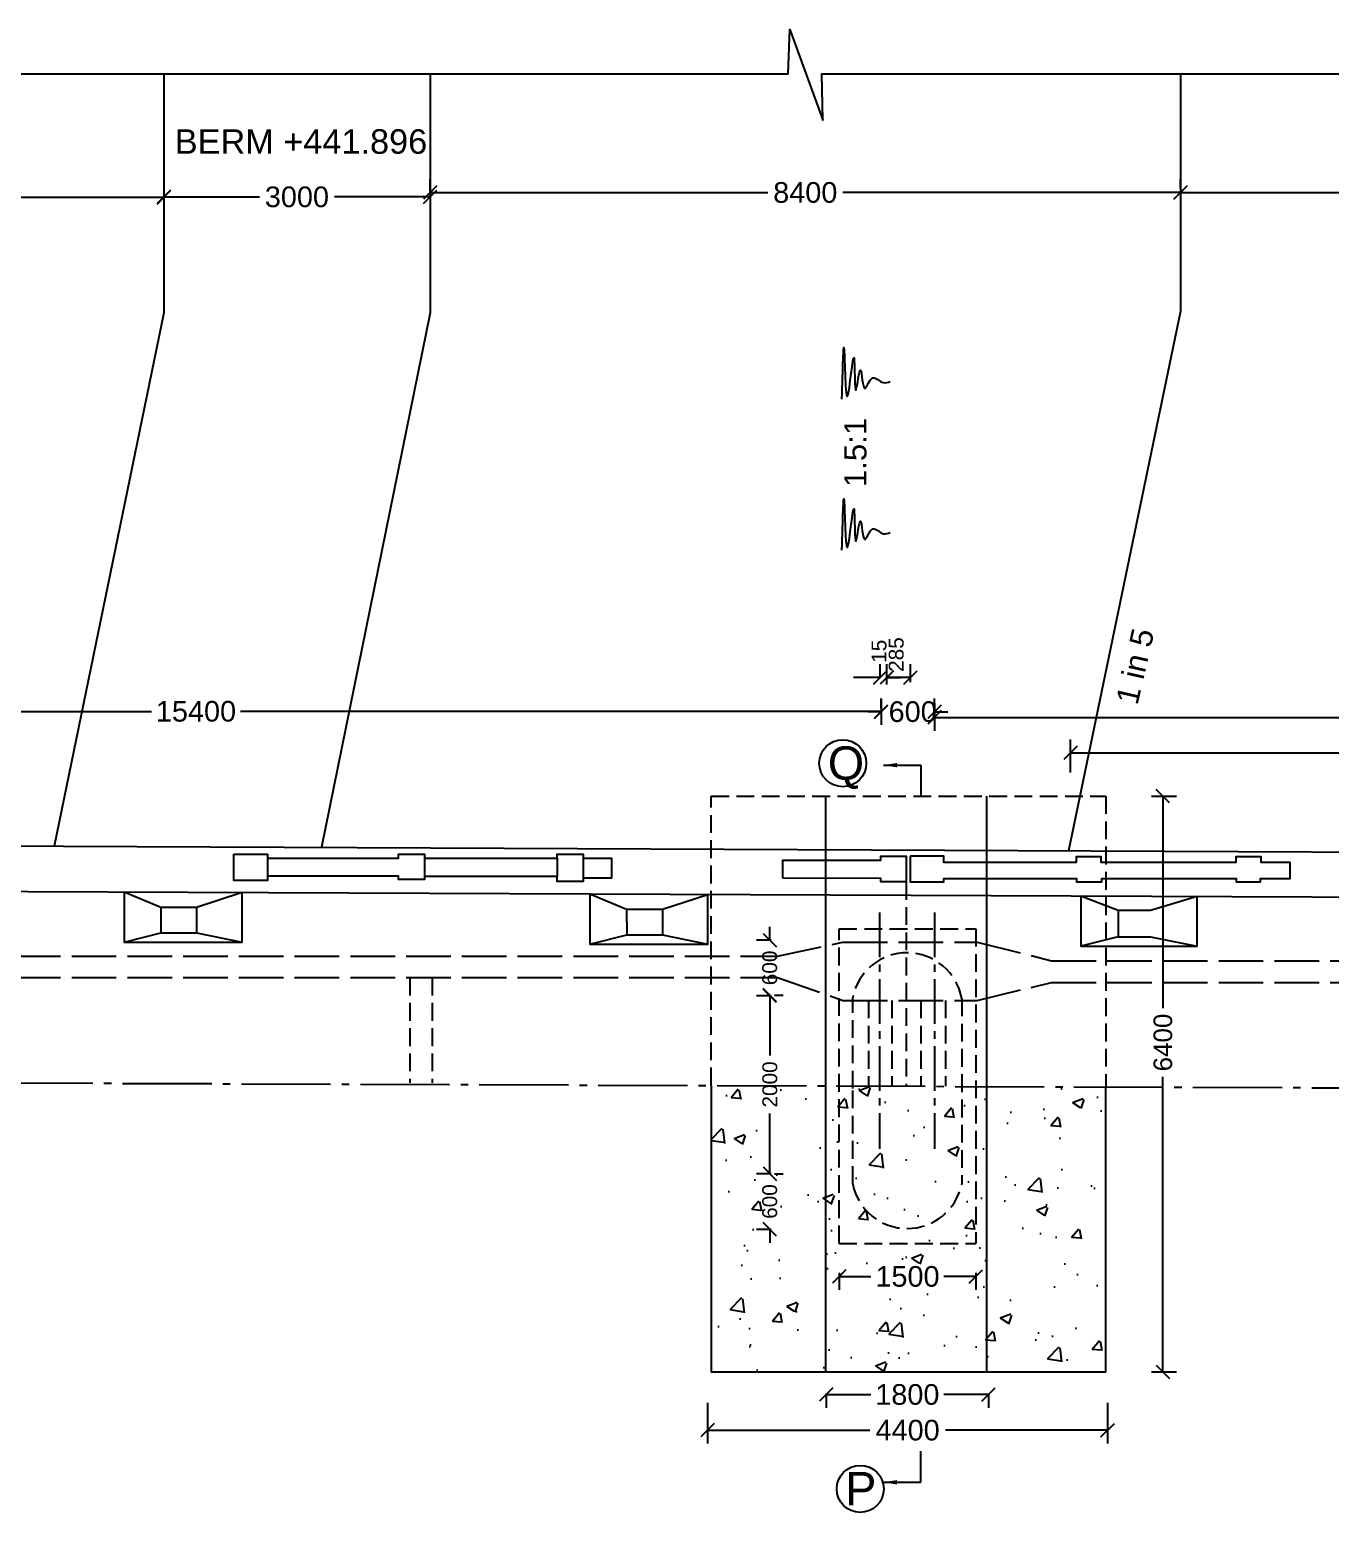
# Model space of a CAD drawing. Header units: inches. Extents: x 19201.6 to 19297.2, y 19008.4 to 19074.4.
# Drawn here: x 19219.03 to 19236.53, y 19023.27 to 19043.22 of the extents above; entities that cross this region are included whole.
import ezdxf

# ---------------------------------------------------------------- set-up
doc = ezdxf.new("R2010")
doc.units = ezdxf.units.IN
doc.header["$MEASUREMENT"] = 0
doc.linetypes.add('ACAD_ISO02W100', pattern=[15, 12, -3])
doc.linetypes.add('ACAD_ISO04W100', pattern=[30, 24, -3, 0, -3])
for name, color, linetype in [('DIMENSION', 255, 'Continuous'), ('DRAWING', 2, 'Continuous'), ('HATCH', 255, 'Continuous'), ('TEXT', 255, 'Continuous')]:
    doc.layers.add(name, color=color, linetype=linetype)
doc.styles.get("Standard").update_dxf_attribs({"font": 'arial.ttf'})
doc.dimstyles.get("Standard").update_dxf_attribs({"dimtxt": 0.25, "dimasz": 0.18, "dimexe": 0.18, "dimexo": 0.0625, "dimgap": 0.09, "dimtad": 0, "dimtih": 1, "dimtoh": 1, "dimdec": 4, "dimzin": 0, "dimdsep": 46, "dimtxsty": 'Standard', "dimblk": 'OBLIQUE', "dimcen": 0.09, "dimadec": 0, "dimazin": 0, "dimtfac": 1, "dimtdec": 4, "dimtofl": 0, "dimtmove": 0, "dimatfit": 3, "dimfxl": 1, "dimtolj": 1, "dimtzin": 0, "dimarcsym": 0})

# ---------------------------------------------------------------- blocks, each defined once
blk = doc.blocks.new('_Oblique')
at = {"color": 0, "linetype": 'ByBlock', "lineweight": -2}
blk.add_line((-0.5, -0.5), (0.5, 0.5), dxfattribs=at)
blk = doc.blocks.new('*D27')
at = {"layer": 'Defpoints', "color": 0, "transparency": 16777216}
for p in [(19212.046, 19034.278), (19230.484, 19034.278), (19230.484, 19034.046)]:
    blk.add_point(p, dxfattribs=at)
at = {"layer": 'DIMENSION', "color": 0, "lineweight": -2, "transparency": 16777216}
for p, q in [((19212.046, 19034.215), (19212.046, 19033.866)), ((19230.484, 19034.215), (19230.484, 19033.866)), ((19212.046, 19034.046), (19220.666, 19034.046)), ((19230.484, 19034.046), (19221.864, 19034.046))]:
    blk.add_line(p, q, dxfattribs=at)
at = {"layer": 'DIMENSION', "color": 0, "lineweight": -2, "transparency": 16777216, "xscale": 0.18, "yscale": 0.18, "zscale": 0.18, "rotation": 180}
blk.add_blockref('_Oblique', (19212.046, 19034.046), dxfattribs=at)
at = {"layer": 'DIMENSION', "color": 0, "lineweight": -2, "transparency": 16777216, "xscale": 0.18, "yscale": 0.18, "zscale": 0.18}
blk.add_blockref('_Oblique', (19230.484, 19034.046), dxfattribs=at)
at = {"layer": 'DIMENSION', "color": 0, "transparency": 16777216, "insert": (19221.265, 19034.046), "char_height": 0.2778, "attachment_point": 5}
blk.add_mtext('\\A1;15400', dxfattribs=at)
blk = doc.blocks.new('*D28')
at = {"layer": 'Defpoints', "color": 0, "transparency": 16777216}
for p in [(19230.484, 19034.023), (19231.202, 19034.041), (19231.202, 19034.023)]:
    blk.add_point(p, dxfattribs=at)
at = {"layer": 'DIMENSION', "color": 0, "lineweight": -2, "transparency": 16777216}
for p, q in [((19230.484, 19034.085), (19230.484, 19034.221)), ((19231.202, 19034.085), (19231.202, 19034.221)), ((19230.484, 19034.041), (19230.304, 19034.041)), ((19231.202, 19034.041), (19231.382, 19034.041))]:
    blk.add_line(p, q, dxfattribs=at)
at = {"layer": 'DIMENSION', "color": 0, "lineweight": -2, "transparency": 16777216, "xscale": 0.18, "yscale": 0.18, "zscale": 0.18}
blk.add_blockref('_Oblique', (19230.484, 19034.041), dxfattribs=at)
at = {"layer": 'DIMENSION', "color": 0, "lineweight": -2, "transparency": 16777216, "xscale": 0.18, "yscale": 0.18, "zscale": 0.18, "rotation": 180}
blk.add_blockref('_Oblique', (19231.202, 19034.041), dxfattribs=at)
at = {"layer": 'DIMENSION', "color": 0, "transparency": 16777216, "insert": (19230.907, 19034.041), "char_height": 0.2778, "attachment_point": 5}
blk.add_mtext('\\A1;600', dxfattribs=at)
blk = doc.blocks.new('*D29')
at = {"layer": 'Defpoints', "color": 0, "transparency": 16777216}
for p in [(19231.202, 19034.221), (19249.707, 19034.221), (19249.707, 19033.966)]:
    blk.add_point(p, dxfattribs=at)
at = {"layer": 'DIMENSION', "color": 0, "lineweight": -2, "transparency": 16777216}
for p, q in [((19231.202, 19034.158), (19231.202, 19033.786)), ((19249.707, 19034.158), (19249.707, 19033.786)), ((19231.202, 19033.966), (19239.855, 19033.966)), ((19249.707, 19033.966), (19241.054, 19033.966))]:
    blk.add_line(p, q, dxfattribs=at)
at = {"layer": 'DIMENSION', "color": 0, "lineweight": -2, "transparency": 16777216, "xscale": 0.18, "yscale": 0.18, "zscale": 0.18, "rotation": 180}
blk.add_blockref('_Oblique', (19231.202, 19033.966), dxfattribs=at)
at = {"layer": 'DIMENSION', "color": 0, "lineweight": -2, "transparency": 16777216, "xscale": 0.18, "yscale": 0.18, "zscale": 0.18}
blk.add_blockref('_Oblique', (19249.707, 19033.966), dxfattribs=at)
at = {"layer": 'DIMENSION', "color": 0, "transparency": 16777216, "insert": (19240.454, 19033.966), "char_height": 0.2778, "attachment_point": 5}
blk.add_mtext('\\A1;15400', dxfattribs=at)
blk = doc.blocks.new('*D30')
at = {"layer": 'Defpoints', "color": 0, "transparency": 16777216}
for p in [(19247.895, 19033.489), (19233.03, 19033.162), (19247.895, 19033.162)]:
    blk.add_point(p, dxfattribs=at)
at = {"layer": 'DIMENSION', "color": 0, "lineweight": -2, "transparency": 16777216}
for p, q in [((19233.03, 19033.224), (19233.03, 19033.669)), ((19247.895, 19033.224), (19247.895, 19033.669)), ((19233.03, 19033.489), (19239.863, 19033.489)), ((19247.895, 19033.489), (19241.061, 19033.489))]:
    blk.add_line(p, q, dxfattribs=at)
at = {"layer": 'DIMENSION', "color": 0, "lineweight": -2, "transparency": 16777216, "xscale": 0.18, "yscale": 0.18, "zscale": 0.18, "rotation": 180}
blk.add_blockref('_Oblique', (19233.03, 19033.489), dxfattribs=at)
at = {"layer": 'DIMENSION', "color": 0, "lineweight": -2, "transparency": 16777216, "xscale": 0.18, "yscale": 0.18, "zscale": 0.18}
blk.add_blockref('_Oblique', (19247.895, 19033.489), dxfattribs=at)
at = {"layer": 'DIMENSION', "color": 0, "transparency": 16777216, "insert": (19240.462, 19033.489), "char_height": 0.2778, "attachment_point": 5}
blk.add_mtext('\\A1;12400', dxfattribs=at)
blk = doc.blocks.new('*D31')
at = {"layer": 'Defpoints', "color": 0, "transparency": 16777216}
for p in [(19228.148, 19024.803), (19233.53, 19024.803), (19233.53, 19024.372)]:
    blk.add_point(p, dxfattribs=at)
at = {"layer": 'DIMENSION', "color": 0, "lineweight": -2, "transparency": 16777216}
for p, q in [((19228.148, 19024.74), (19228.148, 19024.192)), ((19233.53, 19024.74), (19233.53, 19024.192)), ((19228.148, 19024.372), (19230.329, 19024.372)), ((19233.53, 19024.372), (19231.349, 19024.372))]:
    blk.add_line(p, q, dxfattribs=at)
at = {"layer": 'DIMENSION', "color": 0, "lineweight": -2, "transparency": 16777216, "xscale": 0.18, "yscale": 0.18, "zscale": 0.18, "rotation": 180}
blk.add_blockref('_Oblique', (19228.148, 19024.372), dxfattribs=at)
at = {"layer": 'DIMENSION', "color": 0, "lineweight": -2, "transparency": 16777216, "xscale": 0.18, "yscale": 0.18, "zscale": 0.18}
blk.add_blockref('_Oblique', (19233.53, 19024.372), dxfattribs=at)
at = {"layer": 'DIMENSION', "color": 0, "transparency": 16777216, "insert": (19230.839, 19024.372), "char_height": 0.2778, "attachment_point": 5}
blk.add_mtext('\\A1;4400', dxfattribs=at)
blk = doc.blocks.new('*D32')
at = {"layer": 'Defpoints', "color": 0, "transparency": 16777216}
for p in [(19229.743, 19024.93), (19231.928, 19024.93), (19231.928, 19024.852)]:
    blk.add_point(p, dxfattribs=at)
at = {"layer": 'DIMENSION', "color": 0, "lineweight": -2, "transparency": 16777216}
for p, q in [((19229.743, 19024.867), (19229.743, 19024.672)), ((19229.743, 19024.852), (19230.344, 19024.852)), ((19231.928, 19024.852), (19231.327, 19024.852)), ((19231.928, 19024.867), (19231.928, 19024.672))]:
    blk.add_line(p, q, dxfattribs=at)
at = {"layer": 'DIMENSION', "color": 0, "lineweight": -2, "transparency": 16777216, "xscale": 0.18, "yscale": 0.18, "zscale": 0.18, "rotation": 180}
blk.add_blockref('_Oblique', (19229.743, 19024.852), dxfattribs=at)
at = {"layer": 'DIMENSION', "color": 0, "lineweight": -2, "transparency": 16777216, "xscale": 0.18, "yscale": 0.18, "zscale": 0.18}
blk.add_blockref('_Oblique', (19231.928, 19024.852), dxfattribs=at)
at = {"layer": 'DIMENSION', "color": 0, "transparency": 16777216, "insert": (19230.835, 19024.852), "char_height": 0.2778, "attachment_point": 5}
blk.add_mtext('\\A1;1800', dxfattribs=at)
blk = doc.blocks.new('*D33')
at = {"layer": 'Defpoints', "color": 0, "transparency": 16777216}
for p in [(19229.917, 19026.554), (19231.757, 19026.554), (19231.757, 19026.441)]:
    blk.add_point(p, dxfattribs=at)
at = {"layer": 'DIMENSION', "color": 0, "lineweight": -2, "transparency": 16777216}
for p, q in [((19229.917, 19026.492), (19229.917, 19026.261)), ((19229.917, 19026.441), (19230.346, 19026.441)), ((19231.757, 19026.441), (19231.328, 19026.441)), ((19231.757, 19026.492), (19231.757, 19026.261))]:
    blk.add_line(p, q, dxfattribs=at)
at = {"layer": 'DIMENSION', "color": 0, "lineweight": -2, "transparency": 16777216, "xscale": 0.18, "yscale": 0.18, "zscale": 0.18, "rotation": 180}
blk.add_blockref('_Oblique', (19229.917, 19026.441), dxfattribs=at)
at = {"layer": 'DIMENSION', "color": 0, "lineweight": -2, "transparency": 16777216, "xscale": 0.18, "yscale": 0.18, "zscale": 0.18}
blk.add_blockref('_Oblique', (19231.757, 19026.441), dxfattribs=at)
at = {"layer": 'DIMENSION', "color": 0, "transparency": 16777216, "insert": (19230.837, 19026.441), "char_height": 0.2778, "attachment_point": 5}
blk.add_mtext('\\A1;1500', dxfattribs=at)
blk = doc.blocks.new('*D34')
at = {"layer": 'Defpoints', "color": 0, "transparency": 16777216}
for p in [(19234.059, 19032.906), (19234.059, 19025.157), (19234.274, 19025.157)]:
    blk.add_point(p, dxfattribs=at)
at = {"layer": 'DIMENSION', "color": 0, "lineweight": -2, "transparency": 16777216}
for p, q in [((19234.122, 19032.906), (19234.454, 19032.906)), ((19234.274, 19032.906), (19234.274, 19030.054)), ((19234.274, 19025.157), (19234.274, 19029.127)), ((19234.122, 19025.157), (19234.454, 19025.157))]:
    blk.add_line(p, q, dxfattribs=at)
at = {"layer": 'DIMENSION', "color": 0, "lineweight": -2, "transparency": 16777216, "xscale": 0.18, "yscale": 0.18, "zscale": 0.18}
for p, rotation in [((19234.274, 19032.906), 90), ((19234.274, 19025.157), 270)]:
    blk.add_blockref('_Oblique', p, dxfattribs=dict(at, rotation=rotation))
at = {"layer": 'DIMENSION', "color": 0, "transparency": 16777216, "insert": (19234.274, 19029.59), "char_height": 0.25, "attachment_point": 5, "rotation": 90}
blk.add_mtext('\\A1;6400', dxfattribs=at)
blk = doc.blocks.new('*D35')
at = {"layer": 'Defpoints', "color": 0, "transparency": 16777216}
for p in [(19229.063, 19030.969), (19228.984, 19030.22), (19229.063, 19030.22)]:
    blk.add_point(p, dxfattribs=at)
at = {"layer": 'DIMENSION', "color": 0, "lineweight": -2, "transparency": 16777216}
for p, q in [((19228.984, 19030.969), (19228.984, 19031.149)), ((19229.001, 19030.969), (19228.804, 19030.969)), ((19229.001, 19030.22), (19228.804, 19030.22)), ((19228.984, 19030.22), (19228.984, 19030.04))]:
    blk.add_line(p, q, dxfattribs=at)
at = {"layer": 'DIMENSION', "color": 0, "lineweight": -2, "transparency": 16777216, "xscale": 0.18, "yscale": 0.18, "zscale": 0.18}
for p, rotation in [((19228.984, 19030.969), 270), ((19228.984, 19030.22), 90)]:
    blk.add_blockref('_Oblique', p, dxfattribs=dict(at, rotation=rotation))
at = {"layer": 'DIMENSION', "color": 0, "transparency": 16777216, "insert": (19228.984, 19030.594), "char_height": 0.2, "attachment_point": 5, "rotation": 90}
blk.add_mtext('\\A1;600', dxfattribs=at)
blk = doc.blocks.new('*D36')
at = {"layer": 'Defpoints', "color": 0, "transparency": 16777216}
for p in [(19228.984, 19030.227), (19228.984, 19027.825), (19228.986, 19027.825)]:
    blk.add_point(p, dxfattribs=at)
at = {"layer": 'DIMENSION', "color": 0, "lineweight": -2, "transparency": 16777216}
for p, q in [((19228.986, 19030.227), (19228.986, 19029.416)), ((19229.046, 19030.227), (19229.166, 19030.227)), ((19228.986, 19027.825), (19228.986, 19028.636)), ((19229.046, 19027.825), (19229.166, 19027.825))]:
    blk.add_line(p, q, dxfattribs=at)
at = {"layer": 'DIMENSION', "color": 0, "lineweight": -2, "transparency": 16777216, "xscale": 0.18, "yscale": 0.18, "zscale": 0.18}
for p, rotation in [((19228.986, 19030.227), 90), ((19228.986, 19027.825), 270)]:
    blk.add_blockref('_Oblique', p, dxfattribs=dict(at, rotation=rotation))
at = {"layer": 'DIMENSION', "color": 0, "transparency": 16777216, "insert": (19228.986, 19029.026), "char_height": 0.2, "attachment_point": 5, "rotation": 90}
blk.add_mtext('\\A1;2000', dxfattribs=at)
blk = doc.blocks.new('*D37')
at = {"layer": 'Defpoints', "color": 0, "transparency": 16777216}
for p in [(19229.063, 19027.825), (19228.984, 19027.076), (19229.063, 19027.076)]:
    blk.add_point(p, dxfattribs=at)
at = {"layer": 'DIMENSION', "color": 0, "lineweight": -2, "transparency": 16777216}
for p, q in [((19228.984, 19027.825), (19228.984, 19028.005)), ((19229.001, 19027.825), (19228.804, 19027.825)), ((19229.001, 19027.076), (19228.804, 19027.076)), ((19228.984, 19027.076), (19228.984, 19026.896))]:
    blk.add_line(p, q, dxfattribs=at)
at = {"layer": 'DIMENSION', "color": 0, "lineweight": -2, "transparency": 16777216, "xscale": 0.18, "yscale": 0.18, "zscale": 0.18}
for p, rotation in [((19228.984, 19027.825), 270), ((19228.984, 19027.076), 90)]:
    blk.add_blockref('_Oblique', p, dxfattribs=dict(at, rotation=rotation))
at = {"layer": 'DIMENSION', "color": 0, "transparency": 16777216, "insert": (19228.984, 19027.45), "char_height": 0.2, "attachment_point": 5, "rotation": 90}
blk.add_mtext('\\A1;600', dxfattribs=at)
blk = doc.blocks.new('*D57')
at = {"layer": 'Defpoints', "color": 0, "transparency": 16777216}
for p in [(19208.557, 19041.319), (19220.831, 19041.319), (19220.831, 19040.964)]:
    blk.add_point(p, dxfattribs=at)
at = {"layer": 'DIMENSION', "color": 0, "lineweight": -2, "transparency": 16777216}
for p, q in [((19208.557, 19041.257), (19208.557, 19040.784)), ((19220.831, 19041.257), (19220.831, 19040.784)), ((19208.557, 19040.964), (19214.094, 19040.964)), ((19220.831, 19040.964), (19215.294, 19040.964))]:
    blk.add_line(p, q, dxfattribs=at)
at = {"layer": 'DIMENSION', "color": 0, "lineweight": -2, "transparency": 16777216, "xscale": 0.18, "yscale": 0.18, "zscale": 0.18, "rotation": 180}
blk.add_blockref('_Oblique', (19208.557, 19040.964), dxfattribs=at)
at = {"layer": 'DIMENSION', "color": 0, "lineweight": -2, "transparency": 16777216, "xscale": 0.18, "yscale": 0.18, "zscale": 0.18}
blk.add_blockref('_Oblique', (19220.831, 19040.964), dxfattribs=at)
at = {"layer": 'DIMENSION', "color": 0, "transparency": 16777216, "insert": (19214.694, 19040.964), "char_height": 0.2778, "attachment_point": 5}
blk.add_mtext('\\A1;10233', dxfattribs=at)
blk = doc.blocks.new('*D58')
at = {"layer": 'Defpoints', "color": 0, "transparency": 16777216}
for p in [(19220.831, 19041.182), (19224.415, 19041.182), (19224.415, 19040.969)]:
    blk.add_point(p, dxfattribs=at)
at = {"layer": 'DIMENSION', "color": 0, "lineweight": -2, "transparency": 16777216}
for p, q in [((19220.831, 19041.12), (19220.831, 19040.789)), ((19224.415, 19041.12), (19224.415, 19040.789)), ((19220.831, 19040.969), (19222.119, 19040.969)), ((19224.415, 19040.969), (19223.127, 19040.969))]:
    blk.add_line(p, q, dxfattribs=at)
at = {"layer": 'DIMENSION', "color": 0, "lineweight": -2, "transparency": 16777216, "xscale": 0.18, "yscale": 0.18, "zscale": 0.18, "rotation": 180}
blk.add_blockref('_Oblique', (19220.831, 19040.969), dxfattribs=at)
at = {"layer": 'DIMENSION', "color": 0, "lineweight": -2, "transparency": 16777216, "xscale": 0.18, "yscale": 0.18, "zscale": 0.18}
blk.add_blockref('_Oblique', (19224.415, 19040.969), dxfattribs=at)
at = {"layer": 'DIMENSION', "color": 0, "transparency": 16777216, "insert": (19222.623, 19040.969), "char_height": 0.2778, "attachment_point": 5}
blk.add_mtext('\\A1;3000', dxfattribs=at)
blk = doc.blocks.new('*D59')
at = {"layer": 'Defpoints', "color": 0, "transparency": 16777216}
for p in [(19224.415, 19040.954), (19234.509, 19041.028), (19234.509, 19041.028)]:
    blk.add_point(p, dxfattribs=at)
at = {"layer": 'DIMENSION', "color": 0, "lineweight": -2, "transparency": 16777216}
for p, q in [((19224.415, 19041.017), (19224.415, 19041.208)), ((19234.509, 19041.091), (19234.509, 19041.208)), ((19224.415, 19041.028), (19228.957, 19041.028)), ((19234.509, 19041.028), (19229.966, 19041.028))]:
    blk.add_line(p, q, dxfattribs=at)
at = {"layer": 'DIMENSION', "color": 0, "lineweight": -2, "transparency": 16777216, "xscale": 0.18, "yscale": 0.18, "zscale": 0.18, "rotation": 180}
blk.add_blockref('_Oblique', (19224.415, 19041.028), dxfattribs=at)
at = {"layer": 'DIMENSION', "color": 0, "lineweight": -2, "transparency": 16777216, "xscale": 0.18, "yscale": 0.18, "zscale": 0.18}
blk.add_blockref('_Oblique', (19234.509, 19041.028), dxfattribs=at)
at = {"layer": 'DIMENSION', "color": 0, "transparency": 16777216, "insert": (19229.462, 19041.028), "char_height": 0.2778, "attachment_point": 5}
blk.add_mtext('\\A1;8400', dxfattribs=at)
blk = doc.blocks.new('*D60')
at = {"layer": 'Defpoints', "color": 0, "transparency": 16777216}
for p in [(19234.509, 19041.028), (19246.475, 19041.028), (19246.475, 19041.028)]:
    blk.add_point(p, dxfattribs=at)
at = {"layer": 'DIMENSION', "color": 0, "lineweight": -2, "transparency": 16777216}
for p, q in [((19246.475, 19041.09), (19246.475, 19041.208)), ((19234.509, 19041.028), (19239.893, 19041.028)), ((19234.509, 19040.966), (19234.509, 19040.848)), ((19246.475, 19041.028), (19241.091, 19041.028))]:
    blk.add_line(p, q, dxfattribs=at)
at = {"layer": 'DIMENSION', "color": 0, "lineweight": -2, "transparency": 16777216, "xscale": 0.18, "yscale": 0.18, "zscale": 0.18, "rotation": 180}
blk.add_blockref('_Oblique', (19234.509, 19041.028), dxfattribs=at)
at = {"layer": 'DIMENSION', "color": 0, "lineweight": -2, "transparency": 16777216, "xscale": 0.18, "yscale": 0.18, "zscale": 0.18}
blk.add_blockref('_Oblique', (19246.475, 19041.028), dxfattribs=at)
at = {"layer": 'DIMENSION', "color": 0, "transparency": 16777216, "insert": (19240.492, 19041.028), "char_height": 0.2778, "attachment_point": 5}
blk.add_mtext('\\A1;10000', dxfattribs=at)

msp = doc.modelspace()

# ---------------------------------------------------------------- hatches: boundary and pattern name
at = {"layer": 'HATCH'}
h = msp.add_hatch(dxfattribs=at)
h.set_pattern_fill('AR-CONC', color=256, scale=0.2, style=0)
h.set_pattern_definition([(50, (0, 0), (1.434520365, -0.12550427), [0.15, -1.65]), (355, (0, 0), (-0.27750267, 1.50438427), [0.12, -1.32]), (100.4514, (0.1195, -0.0105), (1.15701876, 1.378879084), [0.12748038, -1.402284224]), (46.1842, (0, 0.4), (2.1344821, -0.33103803), [0.225, -2.475]), (96.6356, (0.1779, 0.3724), (1.86932541, 1.94823574), [0.19122058, -2.103426]), (351.1842, (0, 0.4), (1.86932389, 1.9482372), [0.18, -1.98]), (21, (0.2, 0.3), (1.193814104, -0.80523778), [0.15, -1.65]), (326, (0.2, 0.3), (0.48663066, 1.45030009), [0.12, -1.32]), (71.4514, (0.2995, 0.2329), (1.68044526, 0.64506099), [0.12748038, -1.402284224]), (37.5, (0, 0), (0.024319711, 0.665787708), [0, -1.304, 0, -1.34, 0, -1.325]), (7.5, (0, 0), (0.526139075, 0.788823424), [0, -0.764, 0, -1.274, 0, -0.505]), (327.5, (-0.446, 0), (1.067644872, -0.045109743), [0, -0.5, 0, -1.56, 0, -2.07]), (317.5, (-0.646, 0), (1.16637234, 0.200209965), [0, -0.65, 0, -1.036, 0, -1.47])])
h.paths.add_polyline_path([(19228.19639, 19029.01174), (19233.50448, 19028.99223), (19233.50448, 19025.15745), (19228.19639, 19025.15745)])

# ---------------------------------------------------------------- linework, layer by layer
at = {"layer": 'DIMENSION'}
for p, q in [((19230.47109, 19034.50037), (19230.47109, 19034.68037)), ((19230.56109, 19034.53034), (19230.56109, 19034.68037)), ((19230.56109, 19034.40922), (19230.56109, 19034.64784)), ((19230.87621, 19034.44175), (19230.87621, 19034.68037)), ((19230.47109, 19034.50037), (19230.11109, 19034.50037)), ((19230.87621, 19034.50037), (19230.56109, 19034.50037)), ((19230.56109, 19034.50037), (19230.74109, 19034.50037))]:
    msp.add_line(p, q, dxfattribs=at)
for points in [[(19231.01631, 19033.32271), (19231.01631, 19032.90584)], [(19231.01631, 19023.67232), (19231.01631, 19024.08919)]]:
    msp.add_lwpolyline(points, dxfattribs=at)
for centre in [(19229.96595, 19033.34864), (19230.20111, 19023.58327)]:
    msp.add_circle(centre, 0.31578, dxfattribs=at)
at = {"layer": 'DRAWING'}
for points in [[(19203.90584, 19042.62565), (19229.23329, 19042.62565), (19229.25381, 19043.22064), (19229.69849, 19042.00403), (19229.68481, 19042.62565), (19251.55511, 19042.62565), (19251.55511, 19043.1421), (19251.94096, 19041.95858), (19252.02219, 19042.62565), (19276.5928, 19042.62565)], [(19220.83073, 19042.62565), (19220.83073, 19039.41062), (19219.35597, 19032.23366)], [(19224.41481, 19042.62565), (19224.41481, 19039.41062), (19222.95156, 19032.21727)], [(19234.50875, 19042.62565), (19234.50875, 19039.431), (19233.00288, 19032.17145)], [(19229.73867, 19025.15745), (19229.73867, 19032.90584)], [(19231.90529, 19025.15745), (19231.90529, 19032.90584)], [(19214.54204, 19032.25561), (19265.90221, 19032.02146)], [(19221.77209, 19032.12586), (19222.22552, 19032.12586), (19222.22552, 19032.07149), (19223.99092, 19032.07149), (19223.99092, 19032.12586), (19224.33922, 19032.12586), (19224.33922, 19032.07149), (19226.12455, 19032.07149), (19226.12455, 19032.12586), (19226.47474, 19032.12586), (19226.47474, 19032.07149), (19226.85459, 19032.07149), (19226.85459, 19031.80411), (19226.47474, 19031.80411), (19226.47474, 19031.75658), (19226.12455, 19031.75658), (19226.12455, 19031.82294), (19224.33922, 19031.82294), (19224.33922, 19031.78391), (19223.99092, 19031.78391), (19223.99092, 19031.82926), (19222.22552, 19031.82926), (19222.22552, 19031.76847), (19221.77209, 19031.76847), (19221.77209, 19032.12586)], [(19222.22552, 19032.07149), (19222.22552, 19031.82926)], [(19224.33922, 19032.07149), (19224.33922, 19031.82294)], [(19226.12455, 19032.07149), (19226.12455, 19031.82294)], [(19226.47474, 19032.07149), (19226.47474, 19031.80411)], [(19229.16167, 19031.80327), (19229.16167, 19032.046), (19230.4806, 19032.046), (19230.4806, 19032.09617), (19230.81782, 19032.09617), (19230.81782, 19031.75249), (19230.4806, 19031.75249), (19230.4806, 19031.79779), (19229.16167, 19031.80327)], [(19230.87138, 19032.09617), (19230.87138, 19031.75249), (19231.32404, 19031.75249), (19231.32404, 19031.79779), (19233.11064, 19031.79779), (19233.11064, 19031.75249), (19233.45382, 19031.75249), (19233.45382, 19031.79779), (19235.26104, 19031.79779), (19235.26104, 19031.75249), (19235.58589, 19031.75249), (19235.58589, 19031.79779), (19235.98469, 19031.79779), (19235.98469, 19032.01131), (19235.59576, 19032.01131), (19235.59576, 19032.08862), (19235.25593, 19032.08862), (19235.25593, 19032.01131), (19233.44282, 19032.01131), (19233.44282, 19032.08862), (19233.10747, 19032.08862), (19233.10747, 19032.01131), (19231.32404, 19032.01131), (19231.32404, 19032.09617), (19230.87138, 19032.09617)], [(19211.66392, 19031.63765), (19215.75444, 19031.63765), (19275.16018, 19031.38915)], [(19220.29738, 19031.61865), (19220.29738, 19030.94157), (19221.88417, 19030.94157), (19221.88417, 19031.61201)], [(19220.29738, 19031.61865), (19220.79083, 19031.41228), (19221.27263, 19031.41228), (19221.88417, 19031.61201)], [(19226.56497, 19031.59042), (19226.56497, 19030.91334), (19228.15176, 19030.91334), (19228.15176, 19031.58378)], [(19226.56497, 19031.59042), (19227.05842, 19031.38405), (19227.54022, 19031.38405), (19228.15176, 19031.58378)], [(19233.17011, 19031.5648), (19233.17011, 19030.88781), (19234.73537, 19030.88781), (19234.73537, 19031.55825)], [(19233.17011, 19031.5648), (19233.66945, 19031.37317), (19234.10575, 19031.37317), (19234.73537, 19031.55825)], [(19220.79083, 19031.41228), (19220.79279, 19031.06675)], [(19221.27263, 19031.41228), (19221.27263, 19031.06675)], [(19227.05842, 19031.38405), (19227.06038, 19031.03852)], [(19227.54022, 19031.38405), (19227.54022, 19031.03852)], [(19233.66945, 19031.37317), (19233.66945, 19031.01269), (19233.17011, 19030.88781)], [(19220.29738, 19030.94157), (19220.79279, 19031.06675), (19221.27263, 19031.06675), (19221.88417, 19030.94157)], [(19226.56497, 19030.91334), (19227.06038, 19031.03852), (19227.54022, 19031.03852), (19228.15176, 19030.91334)], [(19233.66945, 19031.01269), (19234.10575, 19031.01269), (19234.73537, 19030.88781)], [(19228.19639, 19029.01174), (19228.19639, 19025.15745), (19233.50448, 19025.15745), (19233.50448, 19028.99223)]]:
    msp.add_lwpolyline(points, dxfattribs=at)
at = {"layer": 'DRAWING', "linetype": 'ACAD_ISO02W100', "ltscale": 0.02}
for points in [[(19228.19639, 19029.01174), (19228.19639, 19032.90584), (19233.50448, 19032.90584), (19233.50448, 19028.99223)], [(19230.81782, 19031.75249), (19230.81782, 19029.0021)], [(19229.91679, 19026.88723), (19229.91679, 19031.1202), (19231.75747, 19031.1202), (19231.75747, 19026.88723)], [(19224.14193, 19030.46323), (19224.14193, 19029.04912)], [(19224.44432, 19030.46323), (19224.44432, 19029.04912)], [(19230.31221, 19030.15634), (19230.31221, 19029.00396)], [(19230.62825, 19030.15634), (19230.62825, 19029.00396)], [(19231.01529, 19030.15634), (19231.01529, 19029.00396)], [(19231.34727, 19030.15634), (19231.34727, 19029.00396)], [(19229.91679, 19026.88723), (19231.75747, 19026.88723)]]:
    msp.add_lwpolyline(points, dxfattribs=at)
at = {"layer": 'DRAWING', "linetype": 'ACAD_ISO04W100', "ltscale": 0.025}
for points in [[(19230.46126, 19031.34081), (19230.46126, 19028.16102)], [(19231.19952, 19031.34081), (19231.19952, 19028.16102)]]:
    msp.add_lwpolyline(points, dxfattribs=at)
at = {"layer": 'DRAWING', "linetype": 'ACAD_ISO02W100', "ltscale": 0.05}
for points in [[(19211.66392, 19031.051), (19212.54778, 19031.051), (19213.59266, 19030.75039), (19229.08861, 19030.75039), (19229.96823, 19030.9409), (19231.77255, 19030.9409), (19232.77349, 19030.69102), (19248.14285, 19030.69102), (19249.21301, 19030.87145), (19250.88353, 19030.87145), (19252.09404, 19030.62863), (19267.36315, 19030.62863), (19268.42859, 19030.79142), (19269.25396, 19030.79142)], [(19211.58533, 19030.24913), (19212.54778, 19030.24913), (19213.59266, 19030.46323), (19229.08861, 19030.46323), (19229.96823, 19030.15634), (19231.77255, 19030.15634), (19232.77349, 19030.39808), (19248.14285, 19030.39808), (19249.21301, 19030.12115), (19250.88353, 19030.12115), (19252.09404, 19030.32336), (19267.36315, 19030.32336), (19268.42859, 19030.03397), (19269.25396, 19030.03397)]]:
    msp.add_lwpolyline(points, dxfattribs=at)
at = {"layer": 'DRAWING', "linetype": 'ACAD_ISO02W100', "ltscale": 0.02}
msp.add_lwpolyline([(19230.10055, 19028.97097), (19230.10055, 19030.19815, -0.82821858), (19231.56629, 19030.18302), (19231.56629, 19027.68546, -0.81697415), (19230.10055, 19027.68546), (19230.10055, 19029.00474)], format="xyb", dxfattribs=at)
at = {"layer": 'DRAWING', "linetype": 'ACAD_ISO04W100', "ltscale": 0.05}
msp.add_lwpolyline([(19202.67644, 19029.10555), (19279.25061, 19028.82406)], dxfattribs=at)
at = {"layer": 'DRAWING'}
for points in [[(19229.95596, 19038.24846), (19229.98452, 19038.91727), (19230.03211, 19038.28966), (19230.11777, 19038.80316), (19230.14632, 19038.37524), (19230.2066, 19038.63833), (19230.26371, 19038.39109), (19230.36841, 19038.53373), (19230.51118, 19038.47034), (19230.60319, 19038.48618)], [(19229.95596, 19036.21567), (19229.98452, 19036.88448), (19230.03211, 19036.25688), (19230.11777, 19036.77037), (19230.14632, 19036.34246), (19230.2066, 19036.60555), (19230.26371, 19036.35831), (19230.36841, 19036.50095), (19230.51118, 19036.43755), (19230.60319, 19036.4534)]]:
    msp.add_spline(points, degree=3, dxfattribs=at)

# ---------------------------------------------------------------- block references
at = {"layer": 'DIMENSION', "xscale": 0.18, "yscale": 0.18, "zscale": 0.18}
for p in [(19230.47109, 19034.50037), (19230.87621, 19034.50037)]:
    msp.add_blockref('_Oblique', p, dxfattribs=at)
at = {"layer": 'DIMENSION', "xscale": 0.18, "yscale": 0.18, "zscale": 0.18, "rotation": 180}
msp.add_blockref('_Oblique', (19230.56109, 19034.50037), dxfattribs=at)
msp.add_blockref('_Oblique', (19230.56109, 19034.50037), dxfattribs=at)

# ---------------------------------------------------------------- texts
at = {"layer": 'DIMENSION', "char_height": 0.2, "attachment_point": 5, "rotation": 90}
for s, insert in [('15', (19230.45484, 19034.85519)), ('\\A1;285', (19230.68648, 19034.81102))]:
    msp.add_mtext(s, dxfattribs=dict(at, insert=insert))
at = {"layer": 'TEXT', "attachment_point": 1}
for s, insert, char_height, width in [('BERM +441.896', (19220.98035, 19041.88031), 0.33, 5.8706291), ('Q', (19229.765, 19033.57599), 0.45, 8.0054033), ('P', (19230.00016, 19023.81061), 0.45, 8.0054033)]:
    msp.add_mtext(s, dxfattribs=dict(at, insert=insert, char_height=char_height, width=width))
at = {"layer": 'TEXT', "char_height": 0.3, "width": 5.3369355, "attachment_point": 1}
for s, insert, rotation in [('1.5:1', (19229.98545, 19037.06471), 90), ('1 in 5', (19233.63844, 19034.18674), 77.152129)]:
    msp.add_mtext(s, dxfattribs=dict(at, insert=insert, rotation=rotation))

# ---------------------------------------------------------------- dimensions: what is measured, and where the dimension line sits
at = {"layer": 'DIMENSION'}
for base, p1, p2, text, picture, middle in [((19220.83073, 19040.96423), (19208.55739, 19041.31928), (19220.83073, 19041.31928), '10233', '*D57', (19214.69406, 19040.96423)), ((19224.41481, 19040.96899), (19220.83073, 19041.18201), (19224.41481, 19041.18201), '3000', '*D58', (19222.62277, 19040.96899)), ((19234.50875, 19041.02833), (19224.41481, 19040.95425), (19234.50875, 19041.02833), '8400', '*D59', (19229.46178, 19041.02833)), ((19246.47499, 19041.02781), (19234.50875, 19041.02833), (19246.47499, 19041.02781), '10000', '*D60', (19240.49187, 19041.02781)), ((19230.48445, 19034.04608), (19212.04606, 19034.27775), (19230.48445, 19034.27775), '15400', '*D27', (19221.26525, 19034.04608)), ((19249.70675, 19033.96624), (19231.20219, 19034.22067), (19249.70675, 19034.22067), '15400', '*D29', (19240.45447, 19033.96624)), ((19247.89485, 19033.48854), (19233.02976, 19033.16174), (19247.89485, 19033.16174), '12400', '*D30', (19240.4623, 19033.48854)), ((19231.75747, 19026.44055), (19229.91679, 19026.55406), (19231.75747, 19026.55406), '1500', '*D33', (19230.83713, 19026.44055)), ((19231.92825, 19024.85224), (19229.7427, 19024.92953), (19231.92825, 19024.92953), '1800', '*D32', (19230.83548, 19024.85224)), ((19233.5304, 19024.37187), (19228.14782, 19024.8026), (19233.5304, 19024.8026), '4400', '*D31', (19230.83911, 19024.37187))]:
    dim = msp.add_linear_dim(base=base, p1=p1, p2=p2, text=text, dimstyle='Standard', override={"dimtxt": 0.277778}, dxfattribs=at)
    dim.commit()
    dim.dimension.update_dxf_attribs({"geometry": picture, "text_midpoint": middle})
dim = msp.add_linear_dim(base=(19231.20219, 19034.04067), p1=(19230.48445, 19034.02259), p2=(19231.20219, 19034.02259), text='600', dimstyle='Standard', override={"dimtxt": 0.277778}, dxfattribs=at)
dim.commit()
dim.dimension.update_dxf_attribs({"geometry": '*D28', "text_midpoint": (19230.90739, 19034.04067), "dimtype": 160})
dim = msp.add_linear_dim(base=(19234.27383, 19025.15745), p1=(19234.05945, 19032.90584), p2=(19234.05945, 19025.15745), angle=270, text='6400', dimstyle='Standard', dxfattribs=at)
dim.commit()
dim.dimension.update_dxf_attribs({"geometry": '*D34', "text_midpoint": (19234.27383, 19029.59035), "dimtype": 161, "text_rotation": 90})
for p1, p2, picture, middle in [((19229.06319, 19030.96887), (19229.06319, 19030.21973), '*D35', (19228.98379, 19030.5943)), ((19229.06319, 19027.82487), (19229.06319, 19027.07572), '*D37', (19228.98379, 19027.4503))]:
    dim = msp.add_aligned_dim(p1=p1, p2=p2, distance=-0.07939, text='600', dimstyle='Standard', override={"dimtxt": 0.2}, dxfattribs=at)
    dim.commit()
    dim.dimension.update_dxf_attribs({"geometry": picture, "text_midpoint": middle, "text_rotation": 90})
dim = msp.add_linear_dim(base=(19228.98576, 19027.82487), p1=(19228.98379, 19030.22736), p2=(19228.98379, 19027.82487), angle=90, text='2000', dimstyle='Standard', override={"dimtxt": 0.2}, dxfattribs=at)
dim.commit()
dim.dimension.update_dxf_attribs({"geometry": '*D36', "text_midpoint": (19228.98576, 19029.02611), "text_rotation": 90})

# ---------------------------------------------------------------- leaders
for points in [[(19230.51409, 19033.32271), (19231.01631, 19033.32271)], [(19230.51409, 19023.67232), (19231.01631, 19023.67232)]]:
    msp.add_leader(points, dimstyle='Standard', override={"dimgap": 0.09, "dimtad": 0}, dxfattribs=at)

doc.saveas('drawing.dxf')
